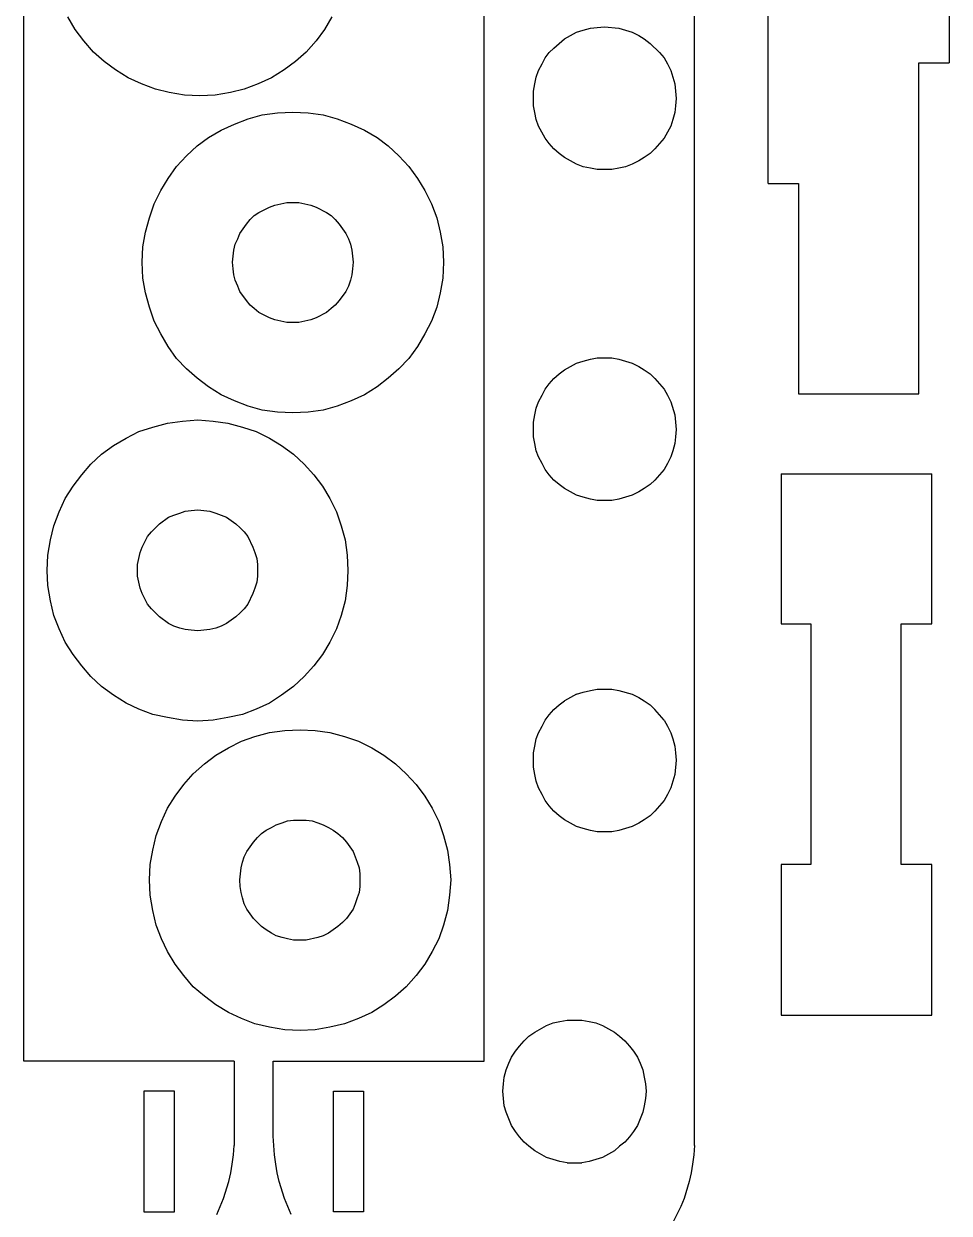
# Model space of a CAD drawing. Extents: x -4070 to 4070, y -2004 to 2004.
# Drawn here: x 130 to 1310, y -654 to 864 of the extents above; entities that cross this region are included whole.
import ezdxf

# ---------------------------------------------------------------- set-up
doc = ezdxf.new("R2010")
doc.units = 0
doc.header["$MEASUREMENT"] = 0
doc.layers.get('0').update_dxf_attribs({"linetype": 'CONTINUOUS'})

msp = doc.modelspace()

# ---------------------------------------------------------------- linework, layer by layer
for p, q in [((985.5, -567.6), (985.5, 1682.8)), ((129.7, -460), (129.7, 1575.3)), ((717.1, -460), (717.1, 1575.3)), ((1079.2, 659.8), (1079.2, 1274.5)), ((1310.3, 1121.2), (1310.3, 813.9)), ((195.1, 856.5), (185.8, 872.6)), ((522.8, 872.6), (513.5, 856.5)), ((206.1, 842.1), (195.1, 856.5)), ((513.5, 856.5), (502.5, 842.1)), ((819.6, 844.7), (834.8, 853.1)), ((834.8, 853.1), (843.3, 855.7)), ((843.3, 855.7), (852.6, 858.2)), ((852.6, 858.2), (861.1, 859.1)), ((861.1, 859.1), (870.4, 859.9)), ((870.4, 859.9), (889, 858.2)), ((889, 858.2), (905.9, 853.1)), ((905.9, 853.1), (914.4, 848.9)), ((218.8, 827.7), (206.1, 842.1)), ((502.5, 842.1), (489.8, 827.7)), ((806, 832.8), (819.6, 844.7)), ((914.4, 848.9), (921.2, 844.7)), ((921.2, 844.7), (928.8, 838.7)), ((928.8, 838.7), (940.6, 826.9)), ((232.4, 815.8), (218.8, 827.7)), ((489.8, 827.7), (476.2, 815.8)), ((790.8, 812.5), (795, 820.1)), ((795, 820.1), (800.1, 826.9)), ((800.1, 826.9), (806, 832.8)), ((940.6, 826.9), (946.6, 820.1)), ((946.6, 820.1), (950.8, 812.5)), ((246.8, 804.8), (232.4, 815.8)), ((262.9, 794.7), (246.8, 804.8)), ((461.8, 804.8), (445.7, 794.7)), ((476.2, 815.8), (461.8, 804.8)), ((786.5, 804), (790.8, 812.5)), ((950.8, 812.5), (955, 804)), ((1271.4, 391.4), (1271.4, 813.9)), ((1271.4, 813.9), (1310.3, 813.9)), ((279.8, 787.1), (262.9, 794.7)), ((445.7, 794.7), (428.8, 787.1)), ((781.5, 787.1), (783.2, 795.6)), ((783.2, 795.6), (786.5, 804)), ((955, 804), (960.1, 787.1)), ((297.6, 780.3), (279.8, 787.1)), ((315.3, 776), (297.6, 780.3)), ((334.8, 772.7), (315.3, 776)), ((393.2, 776), (373.8, 772.7)), ((411, 780.3), (393.2, 776)), ((428.8, 787.1), (411, 780.3)), ((779.8, 777.8), (781.5, 787.1)), ((779.8, 759.1), (779.8, 777.8)), ((960.1, 787.1), (961.8, 768.5)), ((354.3, 771.8), (334.8, 772.7)), ((373.8, 772.7), (354.3, 771.8)), ((781.5, 750.7), (779.8, 759.1)), ((961, 759.1), (960.1, 750.7)), ((961.8, 768.5), (961, 759.1)), ((416.1, 742.5), (433.9, 747.6)), ((433.9, 747.6), (453.4, 750.1)), ((453.4, 750.1), (472.8, 750.9)), ((472.8, 750.9), (492.3, 750.1)), ((492.3, 750.1), (511.8, 747.6)), ((511.8, 747.6), (529.6, 742.5)), ((783.2, 741.4), (781.5, 750.7)), ((960.1, 750.7), (957.6, 741.4)), ((381.4, 728.1), (398.3, 735.7)), ((398.3, 735.7), (416.1, 742.5)), ((529.6, 742.5), (547.3, 735.7)), ((547.3, 735.7), (564.3, 728.1)), ((786.5, 732.9), (783.2, 741.4)), ((795, 717.7), (786.5, 732.9)), ((955, 732.9), (946.6, 717.7)), ((957.6, 741.4), (955, 732.9)), ((350.9, 707.8), (365.3, 718.8)), ((365.3, 718.8), (381.4, 728.1)), ((564.3, 728.1), (580.4, 718.8)), ((580.4, 718.8), (594.7, 707.8)), ((800.1, 710.9), (795, 717.7)), ((946.6, 717.7), (934.7, 704.1)), ((337.4, 695.1), (350.9, 707.8)), ((594.7, 707.8), (608.3, 695.1)), ((806, 704.1), (800.1, 710.9)), ((812.8, 698.2), (806, 704.1)), ((819.6, 693.1), (812.8, 698.2)), ((928.8, 698.2), (921.2, 693.1)), ((934.7, 704.1), (928.8, 698.2)), ((324.7, 681.5), (337.4, 695.1)), ((608.3, 695.1), (621, 681.5)), ((834.8, 684.6), (819.6, 693.1)), ((843.3, 681.3), (834.8, 684.6)), ((905.9, 684.6), (897.5, 681.3)), ((914.4, 688.9), (905.9, 684.6)), ((921.2, 693.1), (914.4, 688.9)), ((313.7, 666.3), (324.7, 681.5)), ((621, 681.5), (632, 666.3)), ((852.6, 679.6), (843.3, 681.3)), ((861.1, 677.9), (852.6, 679.6)), ((879.7, 677.9), (861.1, 677.9)), ((889, 679.6), (879.7, 677.9)), ((897.5, 681.3), (889, 679.6)), ((304.3, 651), (313.7, 666.3)), ((632, 666.3), (641.3, 651)), ((1079.2, 659.8), (1118.1, 659.8)), ((1118.1, 659.8), (1118.1, 391.4)), ((295.9, 634.1), (304.3, 651)), ((641.3, 651), (649.8, 634.1)), ((289.9, 616.3), (295.9, 634.1)), ((423.7, 618.9), (429.6, 623.1)), ((429.6, 623.1), (443.2, 629.9)), ((443.2, 629.9), (450, 632.4)), ((450, 632.4), (465.2, 635.8)), ((465.2, 635.8), (480.4, 635.8)), ((480.4, 635.8), (495.7, 632.4)), ((495.7, 632.4), (502.5, 629.9)), ((502.5, 629.9), (516, 623.1)), ((516, 623.1), (521.9, 618.9)), ((649.8, 634.1), (656.6, 616.3)), ((284.9, 597.7), (289.9, 616.3)), ((405.1, 596), (413.6, 607.9)), ((413.6, 607.9), (418.6, 613.8)), ((418.6, 613.8), (423.7, 618.9)), ((521.9, 618.9), (527, 613.8)), ((527, 613.8), (532.1, 607.9)), ((532.1, 607.9), (540.6, 596)), ((656.6, 616.3), (660.8, 597.7)), ((281.5, 579.1), (284.9, 597.7)), ((402.6, 589.2), (405.1, 596)), ((540.6, 596), (543.9, 589.2)), ((660.8, 597.7), (664.2, 579.1)), ((280.6, 559.6), (281.5, 579.1)), ((397.5, 574.8), (399.2, 582.5)), ((399.2, 582.5), (402.6, 589.2)), ((543.9, 589.2), (546.5, 582.5)), ((546.5, 582.5), (548.2, 574.8)), ((664.2, 579.1), (665, 559.6)), ((395.8, 559.6), (397.5, 574.8)), ((548.2, 574.8), (549.9, 559.6)), ((281.5, 539.3), (280.6, 559.6)), ((396.6, 551.1), (395.8, 559.6)), ((397.5, 543.5), (396.6, 551.1)), ((549, 551.1), (548.2, 543.5)), ((549.9, 559.6), (549, 551.1)), ((665, 559.6), (664.2, 539.3)), ((284.9, 520.6), (281.5, 539.3)), ((399.2, 536.7), (397.5, 543.5)), ((402.6, 529.1), (399.2, 536.7)), ((546.5, 536.7), (543.9, 529.1)), ((548.2, 543.5), (546.5, 536.7)), ((664.2, 539.3), (660.8, 520.6)), ((289.9, 502), (284.9, 520.6)), ((405.1, 522.3), (402.6, 529.1)), ((413.6, 510.5), (405.1, 522.3)), ((540.6, 522.3), (532.1, 510.5)), ((543.9, 529.1), (540.6, 522.3)), ((660.8, 520.6), (656.6, 502)), ((295.9, 484.2), (289.9, 502)), ((418.6, 504.6), (413.6, 510.5)), ((423.7, 500.3), (418.6, 504.6)), ((527, 504.6), (521.9, 500.3)), ((532.1, 510.5), (527, 504.6)), ((656.6, 502), (649.8, 484.2)), ((429.6, 495.2), (423.7, 500.3)), ((443.2, 488.5), (429.6, 495.2)), ((450, 485.9), (443.2, 488.5)), ((465.2, 482.5), (450, 485.9)), ((495.7, 485.9), (480.4, 482.5)), ((502.5, 488.5), (495.7, 485.9)), ((516, 495.2), (502.5, 488.5)), ((521.9, 500.3), (516, 495.2)), ((304.3, 468.2), (295.9, 484.2)), ((480.4, 482.5), (465.2, 482.5)), ((649.8, 484.2), (641.3, 468.2)), ((313.7, 452.1), (304.3, 468.2)), ((641.3, 468.2), (632, 452.1)), ((324.7, 436.8), (313.7, 452.1)), ((632, 452.1), (621, 436.8)), ((337.4, 423.3), (324.7, 436.8)), ((621, 436.8), (608.3, 423.3)), ((819.6, 422.2), (834.8, 430.6)), ((834.8, 430.6), (843.3, 433.2)), ((843.3, 433.2), (852.6, 435.7)), ((852.6, 435.7), (861.1, 437.4)), ((861.1, 437.4), (879.7, 437.4)), ((879.7, 437.4), (889, 435.7)), ((889, 435.7), (905.9, 430.6)), ((905.9, 430.6), (914.4, 426.4)), ((914.4, 426.4), (921.2, 422.2)), ((350.9, 411.4), (337.4, 423.3)), ((365.3, 400.4), (350.9, 411.4)), ((594.7, 411.4), (580.4, 400.4)), ((608.3, 423.3), (594.7, 411.4)), ((800.1, 404.4), (806, 411.2)), ((806, 411.2), (812.8, 417.1)), ((812.8, 417.1), (819.6, 422.2)), ((921.2, 422.2), (928.8, 417.1)), ((928.8, 417.1), (934.7, 411.2)), ((934.7, 411.2), (946.6, 397.6)), ((381.4, 390.3), (365.3, 400.4)), ((580.4, 400.4), (564.3, 390.3)), ((790.8, 390), (795, 397.6)), ((795, 397.6), (800.1, 404.4)), ((946.6, 397.6), (950.8, 390)), ((398.3, 382.6), (381.4, 390.3)), ((416.1, 375.9), (398.3, 382.6)), ((547.3, 382.6), (529.6, 375.9)), ((564.3, 390.3), (547.3, 382.6)), ((783.2, 373.1), (786.5, 381.5)), ((786.5, 381.5), (790.8, 390)), ((950.8, 390), (955, 381.5)), ((955, 381.5), (960.1, 364.6)), ((1118.1, 391.4), (1271.4, 391.4)), ((433.9, 370.8), (416.1, 375.9)), ((453.4, 368.2), (433.9, 370.8)), ((472.8, 367.4), (453.4, 368.2)), ((492.3, 368.2), (472.8, 367.4)), ((511.8, 370.8), (492.3, 368.2)), ((529.6, 375.9), (511.8, 370.8)), ((779.8, 355.3), (781.5, 364.6)), ((781.5, 364.6), (783.2, 373.1)), ((960.1, 364.6), (961.8, 346)), ((276.4, 343.3), (294.2, 349.2)), ((294.2, 349.2), (312.8, 354.3)), ((312.8, 354.3), (332.3, 356.8)), ((332.3, 356.8), (351.8, 358.5)), ((351.8, 358.5), (371.2, 356.8)), ((371.2, 356.8), (389.9, 354.3)), ((389.9, 354.3), (408.5, 349.2)), ((408.5, 349.2), (426.3, 343.3)), ((779.8, 336.7), (779.8, 355.3)), ((244.2, 325.5), (260.3, 334.8)), ((260.3, 334.8), (276.4, 343.3)), ((426.3, 343.3), (443.2, 334.8)), ((443.2, 334.8), (458.4, 325.5)), ((781.5, 328.2), (779.8, 336.7)), ((961, 336.7), (960.1, 328.2)), ((961.8, 346), (961, 336.7)), ((229, 314.5), (244.2, 325.5)), ((458.4, 325.5), (473.7, 314.5)), ((783.2, 318.9), (781.5, 328.2)), ((786.5, 311.3), (783.2, 318.9)), ((957.6, 318.9), (955, 311.3)), ((960.1, 328.2), (957.6, 318.9)), ((215.4, 301.8), (229, 314.5)), ((473.7, 314.5), (487.2, 301.8)), ((790.8, 302.8), (786.5, 311.3)), ((955, 311.3), (950.8, 302.8)), ((203.6, 288.2), (215.4, 301.8)), ((487.2, 301.8), (499.9, 288.2)), ((795, 295.2), (790.8, 302.8)), ((800.1, 288.4), (795, 295.2)), ((806, 281.6), (800.1, 288.4)), ((946.6, 295.2), (934.7, 281.6)), ((950.8, 302.8), (946.6, 295.2)), ((1095.8, 289.5), (1288, 289.5)), ((1095.8, 289.5), (1095.8, 98.2)), ((1288, 98.2), (1288, 289.5)), ((182.4, 257.8), (192.6, 273.8)), ((192.6, 273.8), (203.6, 288.2)), ((499.9, 288.2), (510.9, 273.8)), ((510.9, 273.8), (520.2, 257.8)), ((812.8, 275.7), (806, 281.6)), ((819.6, 270.6), (812.8, 275.7)), ((928.8, 275.7), (921.2, 270.6)), ((934.7, 281.6), (928.8, 275.7)), ((834.8, 262.2), (819.6, 270.6)), ((843.3, 259.6), (834.8, 262.2)), ((852.6, 257.1), (843.3, 259.6)), ((905.9, 262.2), (889, 257.1)), ((914.4, 266.4), (905.9, 262.2)), ((921.2, 270.6), (914.4, 266.4)), ((174.8, 240.8), (182.4, 257.8)), ((343.3, 242.5), (351.8, 243.4)), ((351.8, 243.4), (367, 241.7)), ((520.2, 257.8), (528.7, 240.8)), ((861.1, 255.4), (852.6, 257.1)), ((879.7, 255.4), (861.1, 255.4)), ((889, 257.1), (879.7, 255.4)), ((168, 223), (174.8, 240.8)), ((302.6, 225.6), (314.5, 234)), ((314.5, 234), (321.3, 236.6)), ((321.3, 236.6), (328.9, 239.1)), ((328.9, 239.1), (335.7, 241.7)), ((335.7, 241.7), (343.3, 242.5)), ((367, 241.7), (374.6, 239.1)), ((374.6, 239.1), (388.2, 234)), ((388.2, 234), (400, 225.6)), ((528.7, 240.8), (534.6, 223)), ((163.8, 205.3), (168, 223)), ((287.4, 209.5), (292.5, 215.4)), ((292.5, 215.4), (302.6, 225.6)), ((400, 225.6), (405.9, 220.5)), ((405.9, 220.5), (411, 215.4)), ((411, 215.4), (415.3, 209.5)), ((534.6, 223), (539.7, 205.3)), ((160.4, 185.8), (163.8, 205.3)), ((280.6, 195.9), (287.4, 209.5)), ((415.3, 209.5), (422, 195.9)), ((539.7, 205.3), (542.3, 185.8)), ((159.6, 166.3), (160.4, 185.8)), ((274.7, 173.9), (278.1, 189.2)), ((278.1, 189.2), (280.6, 195.9)), ((422, 195.9), (424.6, 189.2)), ((424.6, 189.2), (427.1, 181.6)), ((542.3, 185.8), (543.1, 166.3)), ((274.7, 158.7), (274.7, 173.9)), ((427.1, 181.6), (428, 173.9)), ((428, 173.9), (428, 158.7)), ((160.4, 146.8), (159.6, 166.3)), ((278.1, 143.5), (274.7, 158.7)), ((428, 158.7), (427.1, 151.1)), ((543.1, 166.3), (542.3, 146.8)), ((163.8, 127.4), (160.4, 146.8)), ((280.6, 136.7), (278.1, 143.5)), ((287.4, 123.1), (280.6, 136.7)), ((422, 136.7), (415.3, 123.1)), ((424.6, 143.5), (422, 136.7)), ((427.1, 151.1), (424.6, 143.5)), ((542.3, 146.8), (539.7, 127.4)), ((168, 108.7), (163.8, 127.4)), ((292.5, 117.2), (287.4, 123.1)), ((415.3, 123.1), (411, 117.2)), ((539.7, 127.4), (534.6, 108.7)), ((174.8, 91.8), (168, 108.7)), ((302.6, 107), (292.5, 117.2)), ((314.5, 98.6), (302.6, 107)), ((400, 107), (388.2, 98.6)), ((405.9, 112.1), (400, 107)), ((411, 117.2), (405.9, 112.1)), ((534.6, 108.7), (528.7, 91.8)), ((182.4, 74.9), (174.8, 91.8)), ((321.3, 95.2), (314.5, 98.6)), ((328.9, 92.7), (321.3, 95.2)), ((335.7, 91), (328.9, 92.7)), ((374.6, 92.7), (367, 91)), ((381.4, 95.2), (374.6, 92.7)), ((388.2, 98.6), (381.4, 95.2)), ((528.7, 91.8), (520.2, 74.9)), ((1095.8, 98.2), (1133.9, 98.2)), ((1133.9, 98.2), (1133.9, -209.1)), ((1249.1, -209.1), (1249.1, 98.2)), ((1249.1, 98.2), (1288, 98.2)), ((343.3, 90.1), (335.7, 91)), ((351.8, 89.3), (343.3, 90.1)), ((367, 91), (351.8, 89.3)), ((192.6, 58.8), (182.4, 74.9)), ((520.2, 74.9), (510.9, 58.8)), ((203.6, 44.4), (192.6, 58.8)), ((510.9, 58.8), (499.9, 44.4)), ((215.4, 30.8), (203.6, 44.4)), ((229, 18.1), (215.4, 30.8)), ((487.2, 30.8), (473.7, 18.1)), ((499.9, 44.4), (487.2, 30.8)), ((244.2, 7.1), (229, 18.1)), ((473.7, 18.1), (458.4, 7.1)), ((260.3, -3), (244.2, 7.1)), ((458.4, 7.1), (443.2, -3)), ((834.8, 8.2), (819.6, -0.3)), ((834.8, 8.2), (843.3, 10.7)), ((843.3, 10.7), (852.6, 13.2)), ((852.6, 13.2), (861.1, 14.9)), ((861.1, 14.9), (879.7, 14.9)), ((879.7, 14.9), (889, 13.2)), ((889, 13.2), (905.9, 8.2)), ((905.9, 8.2), (914.4, 3.9)), ((914.4, 3.9), (921.2, -0.3)), ((276.4, -10.6), (260.3, -3)), ((294.2, -17.4), (276.4, -10.6)), ((426.3, -10.6), (408.5, -17.4)), ((443.2, -3), (426.3, -10.6)), ((800.1, -18.1), (806, -11.3)), ((806, -11.3), (812.8, -5.4)), ((812.8, -5.4), (819.6, -0.3)), ((921.2, -0.3), (928.8, -5.4)), ((928.8, -5.4), (934.7, -11.3)), ((946.6, -24.9), (934.7, -11.3)), ((312.8, -21.6), (294.2, -17.4)), ((332.3, -25), (312.8, -21.6)), ((351.8, -25.9), (332.3, -25)), ((371.2, -25), (351.8, -25.9)), ((389.9, -21.6), (371.2, -25)), ((408.5, -17.4), (389.9, -21.6)), ((790.8, -32.5), (795, -24.9)), ((795, -24.9), (800.1, -18.1)), ((946.6, -24.9), (950.8, -32.5)), ((424.6, -45.8), (443.2, -40.7)), ((443.2, -40.7), (462.7, -38.2)), ((462.7, -38.2), (482.1, -37.3)), ((482.1, -37.3), (501.6, -38.2)), ((501.6, -38.2), (520.2, -40.7)), ((520.2, -40.7), (538.9, -45.8)), ((783.2, -48.6), (786.5, -41)), ((786.5, -41), (790.8, -32.5)), ((950.8, -32.5), (955, -41)), ((955, -41), (957.6, -48.6)), ((374.6, -69.5), (390.7, -60.2)), ((390.7, -60.2), (407.6, -51.7)), ((407.6, -51.7), (424.6, -45.8)), ((538.9, -45.8), (556.6, -51.7)), ((556.6, -51.7), (573.6, -60.2)), ((573.6, -60.2), (588.8, -69.5)), ((779.8, -66.4), (781.5, -57.9)), ((781.5, -57.9), (783.2, -48.6)), ((957.6, -48.6), (960.1, -57.9)), ((960.1, -57.9), (961, -66.4)), ((360.2, -80.5), (374.6, -69.5)), ((588.8, -69.5), (604.1, -80.5)), ((779.8, -85), (779.8, -66.4)), ((961.8, -75.7), (960.1, -94.3)), ((961, -66.4), (961.8, -75.7)), ((345.8, -93.2), (360.2, -80.5)), ((604.1, -80.5), (617.6, -93.2)), ((781.5, -94.3), (779.8, -85)), ((334, -106.8), (345.8, -93.2)), ((617.6, -93.2), (630.3, -106.8)), ((783.2, -102.8), (781.5, -94.3)), ((786.5, -111.2), (783.2, -102.8)), ((960.1, -94.3), (955, -111.2)), ((323, -122), (334, -106.8)), ((630.3, -106.8), (641.3, -122)), ((790.8, -119.7), (786.5, -111.2)), ((795, -127.3), (790.8, -119.7)), ((950.8, -119.7), (946.6, -127.3)), ((955, -111.2), (950.8, -119.7)), ((312.8, -137.3), (323, -122)), ((641.3, -122), (650.6, -137.3)), ((800.1, -134.1), (795, -127.3)), ((806, -140.8), (800.1, -134.1)), ((946.6, -127.3), (934.7, -140.8)), ((305.2, -154.2), (312.8, -137.3)), ((650.6, -137.3), (659.1, -154.2)), ((812.8, -146.8), (806, -140.8)), ((819.6, -151.9), (812.8, -146.8)), ((928.8, -146.8), (921.2, -151.9)), ((934.7, -140.8), (928.8, -146.8)), ((298.4, -172), (305.2, -154.2)), ((433, -169.4), (439, -165.2)), ((439, -165.2), (445.7, -161.8)), ((445.7, -161.8), (451.7, -158.4)), ((451.7, -158.4), (459.3, -155.9)), ((459.3, -155.9), (466.1, -153.3)), ((466.1, -153.3), (473.7, -152.5)), ((473.7, -152.5), (489.8, -152.5)), ((489.8, -152.5), (497.4, -153.3)), ((497.4, -153.3), (505, -155.9)), ((505, -155.9), (511.8, -158.4)), ((511.8, -158.4), (518.5, -161.8)), ((518.5, -161.8), (524.5, -165.2)), ((524.5, -165.2), (530.4, -169.4)), ((659.1, -154.2), (665, -172)), ((834.8, -160.3), (819.6, -151.9)), ((843.3, -162.9), (834.8, -160.3)), ((852.6, -165.4), (843.3, -162.9)), ((861.1, -167.1), (852.6, -165.4)), ((889, -165.4), (879.7, -167.1)), ((905.9, -160.3), (889, -165.4)), ((914.4, -156.1), (905.9, -160.3)), ((921.2, -151.9), (914.4, -156.1)), ((294.2, -190.6), (298.4, -172)), ((414.4, -192.3), (422.9, -180.4)), ((422.9, -180.4), (428, -174.5)), ((428, -174.5), (433, -169.4)), ((530.4, -169.4), (536.3, -174.5)), ((536.3, -174.5), (541.4, -180.4)), ((541.4, -180.4), (549.9, -192.3)), ((665, -172), (670.1, -190.6)), ((879.7, -167.1), (861.1, -167.1)), ((290.8, -209.2), (294.2, -190.6)), ((411, -199), (414.4, -192.3)), ((549.9, -192.3), (555, -205.8)), ((670.1, -190.6), (672.6, -209.2)), ((289.9, -228.7), (290.8, -209.2)), ((406.8, -213.4), (408.5, -205.8)), ((408.5, -205.8), (411, -199)), ((555, -205.8), (557.5, -213.4)), ((672.6, -209.2), (674.3, -228.7)), ((1133.9, -209.1), (1095.8, -209.1)), ((1095.8, -209.1), (1095.8, -401.3)), ((1288, -209.1), (1249.1, -209.1)), ((1288, -401.3), (1288, -209.1)), ((405.1, -228.7), (406.8, -213.4)), ((557.5, -213.4), (558.3, -221.1)), ((558.3, -221.1), (558.3, -237.1)), ((290.8, -248.2), (289.9, -228.7)), ((405.9, -237.1), (405.1, -228.7)), ((406.8, -244.8), (405.9, -237.1)), ((558.3, -237.1), (557.5, -244.8)), ((674.3, -228.7), (672.6, -248.2)), ((294.2, -267.6), (290.8, -248.2)), ((408.5, -251.5), (406.8, -244.8)), ((411, -259.2), (408.5, -251.5)), ((555, -251.5), (552.4, -259.2)), ((557.5, -244.8), (555, -251.5)), ((672.6, -248.2), (670.1, -267.6)), ((298.4, -286.3), (294.2, -267.6)), ((414.4, -265.9), (411, -259.2)), ((422.9, -277.8), (414.4, -265.9)), ((549.9, -265.9), (541.4, -277.8)), ((552.4, -259.2), (549.9, -265.9)), ((670.1, -267.6), (665, -286.3)), ((305.2, -304), (298.4, -286.3)), ((433, -287.9), (422.9, -277.8)), ((439, -292.2), (433, -287.9)), ((530.4, -287.9), (518.5, -296.4)), ((536.3, -282.9), (530.4, -287.9)), ((541.4, -277.8), (536.3, -282.9)), ((665, -286.3), (659.1, -304)), ((445.7, -296.4), (439, -292.2)), ((451.7, -299.8), (445.7, -296.4)), ((459.3, -302.3), (451.7, -299.8)), ((466.1, -304), (459.3, -302.3)), ((505, -302.3), (489.8, -305.7)), ((511.8, -299.8), (505, -302.3)), ((518.5, -296.4), (511.8, -299.8)), ((312.8, -320.1), (305.2, -304)), ((473.7, -305.7), (466.1, -304)), ((489.8, -305.7), (473.7, -305.7)), ((659.1, -304), (650.6, -320.1)), ((323, -336.2), (312.8, -320.1)), ((650.6, -320.1), (641.3, -336.2)), ((334, -350.6), (323, -336.2)), ((641.3, -336.2), (630.3, -350.6)), ((345.8, -365), (334, -350.6)), ((630.3, -350.6), (617.6, -365)), ((360.2, -376.8), (345.8, -365)), ((374.6, -387.9), (360.2, -376.8)), ((604.1, -376.8), (588.8, -387.9)), ((617.6, -365), (604.1, -376.8)), ((390.7, -398), (374.6, -387.9)), ((588.8, -387.9), (573.6, -398)), ((407.6, -405.6), (390.7, -398)), ((424.6, -412.4), (407.6, -405.6)), ((556.6, -405.6), (538.9, -412.4)), ((573.6, -398), (556.6, -405.6)), ((805.2, -410.9), (813.6, -409.2)), ((813.6, -409.2), (823, -407.5)), ((823, -407.5), (841.6, -407.5)), ((841.6, -407.5), (850.9, -409.2)), ((850.9, -409.2), (859.4, -410.9)), ((1095.8, -401.3), (1288, -401.3)), ((443.2, -416.6), (424.6, -412.4)), ((462.7, -420), (443.2, -416.6)), ((482.1, -420.9), (462.7, -420)), ((501.6, -420), (482.1, -420.9)), ((520.2, -416.6), (501.6, -420)), ((538.9, -412.4), (520.2, -416.6)), ((773.8, -427.9), (781.5, -422.8)), ((781.5, -422.8), (796.7, -414.3)), ((796.7, -414.3), (805.2, -410.9)), ((859.4, -410.9), (867.8, -414.3)), ((867.8, -414.3), (883.1, -422.8)), ((883.1, -422.8), (889.8, -427.9)), ((762, -440.6), (767.9, -433.8)), ((767.9, -433.8), (773.8, -427.9)), ((889.8, -427.9), (896.6, -433.8)), ((896.6, -433.8), (902.5, -440.6)), ((748.4, -462.6), (751.8, -455)), ((751.8, -455), (756.9, -447.3)), ((756.9, -447.3), (762, -440.6)), ((902.5, -440.6), (907.6, -447.3)), ((907.6, -447.3), (912.7, -455)), ((912.7, -455), (916.1, -462.6)), ((398.1, -460), (129.7, -460)), ((398.1, -460), (398.1, -567.6)), ((447.9, -555.7), (447.9, -460)), ((447.9, -460), (717.1, -460)), ((745.1, -471), (748.4, -462.6)), ((916.1, -462.6), (919.5, -471)), ((741.7, -488.8), (742.5, -480.4)), ((742.5, -480.4), (745.1, -471)), ((919.5, -471), (921.2, -480.4)), ((921.2, -480.4), (922.9, -488.8)), ((321.9, -498.1), (282.9, -498.1)), ((282.9, -498.1), (282.9, -652.2)), ((321.9, -652.2), (321.9, -498.1)), ((524.9, -498.1), (563, -498.1)), ((524.9, -652.2), (524.9, -498.1)), ((563, -498.1), (563, -652.2)), ((740.8, -498.1), (741.7, -488.8)), ((742.5, -516.8), (740.8, -498.1)), ((922.9, -488.8), (923.7, -498.1)), ((923.7, -498.1), (922.9, -507.5)), ((922.9, -507.5), (921.2, -516.8)), ((745.1, -525.2), (742.5, -516.8)), ((751.8, -542.2), (745.1, -525.2)), ((919.5, -525.2), (912.7, -542.2)), ((921.2, -516.8), (919.5, -525.2)), ((756.9, -549.8), (751.8, -542.2)), ((912.7, -542.2), (907.6, -549.8)), ((449.6, -579.4), (447.9, -555.7)), ((762, -556.6), (756.9, -549.8)), ((767.9, -563.3), (762, -556.6)), ((902.5, -556.6), (896.6, -563.3)), ((907.6, -549.8), (902.5, -556.6)), ((397.2, -579.4), (398.1, -567.6)), ((773.8, -568.4), (767.9, -563.3)), ((781.5, -574.3), (773.8, -568.4)), ((796.7, -582.8), (781.5, -574.3)), ((883.1, -574.3), (867.8, -582.8)), ((889.8, -568.4), (883.1, -574.3)), ((896.6, -563.3), (889.8, -568.4)), ((985.5, -567.6), (984.7, -579.4)), ((393.8, -602.3), (395.5, -591.3)), ((395.5, -591.3), (397.2, -579.4)), ((451.3, -591.3), (449.6, -579.4)), ((453, -602.3), (451.3, -591.3)), ((813.6, -587.9), (796.7, -582.8)), ((823, -589.6), (813.6, -587.9)), ((823, -589.6), (841.6, -589.6)), ((850.9, -587.9), (841.6, -589.6)), ((867.8, -582.8), (850.9, -587.9)), ((983, -591.3), (981.3, -602.3)), ((984.7, -579.4), (983, -591.3)), ((391.3, -613.3), (393.8, -602.3)), ((455.5, -613.3), (453, -602.3)), ((981.3, -602.3), (978.7, -613.3)), ((384.5, -635.3), (391.3, -613.3)), ((462.3, -635.3), (455.5, -613.3)), ((978.7, -613.3), (972, -635.3)), ((376.1, -655.6), (384.5, -635.3)), ((470.7, -655.6), (462.3, -635.3)), ((972, -635.3), (967.7, -645.5)), ((282.9, -652.2), (321.9, -652.2)), ((563, -652.2), (524.9, -652.2)), ((967.7, -645.5), (957.6, -665.8))]:
    msp.add_line(p, q)

doc.saveas('drawing.dxf')
